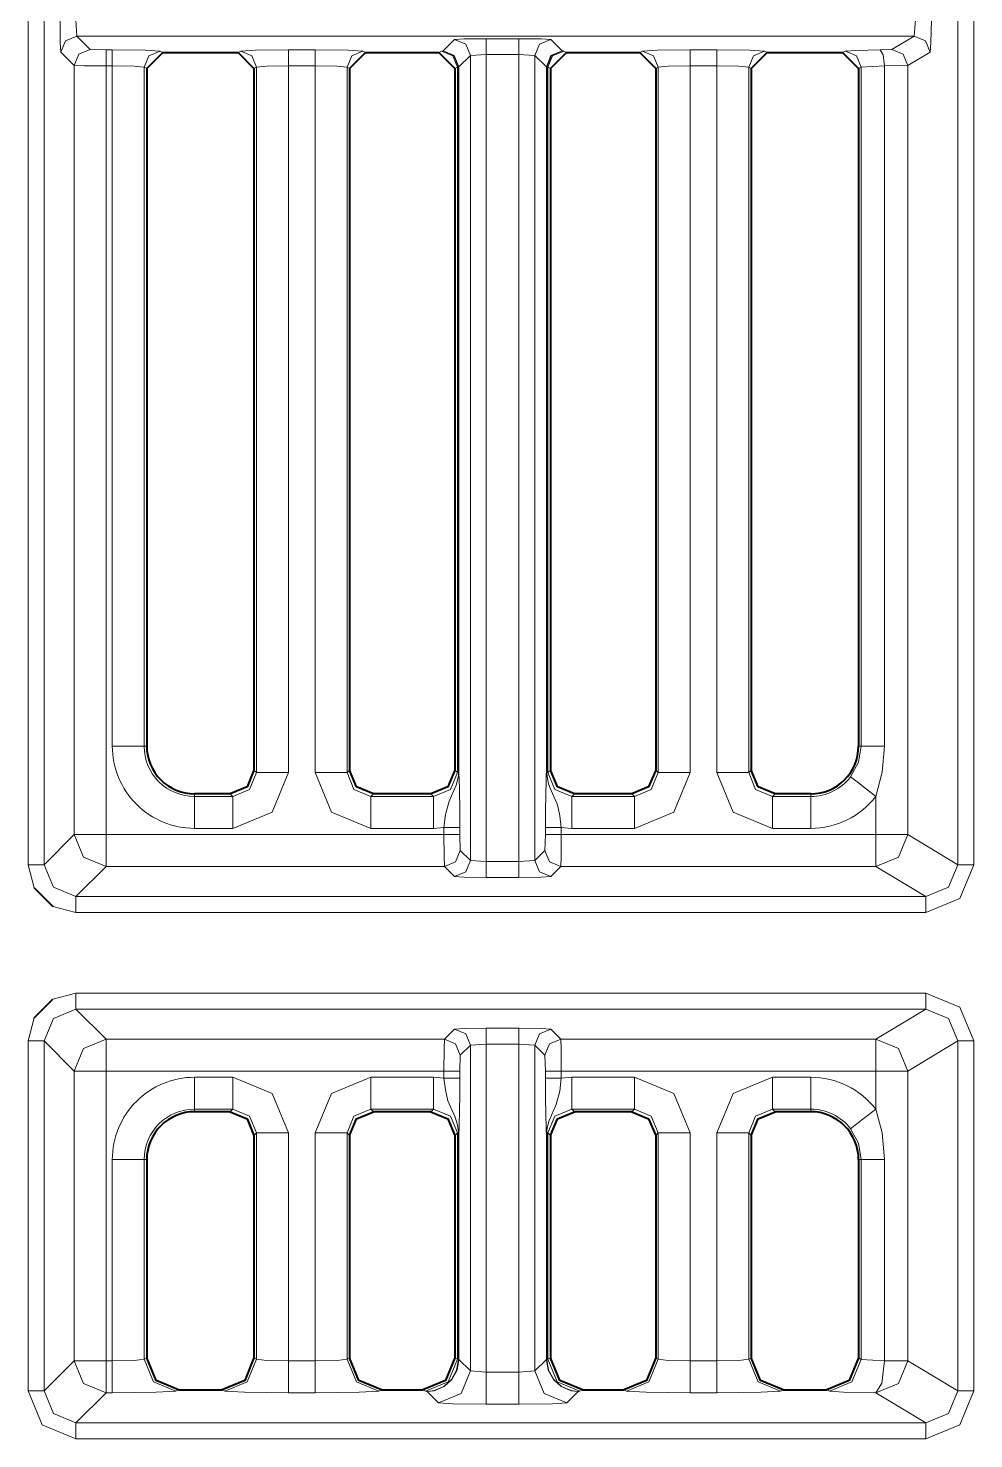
# Model space of a CAD drawing. Header units: millimetres. Extents: x 0 to 2941, y -405 to 1422.
# Drawn here: x 943.88 to 973.54, y 1128.45 to 1172.68 of the extents above; entities that cross this region are included whole.
import ezdxf

# ---------------------------------------------------------------- set-up
doc = ezdxf.new("R2010")
doc.units = ezdxf.units.MM
doc.layers.add('FINE', color=9, linetype='Continuous')
doc.layers.add('OUTLINE', color=7, linetype='Continuous')

msp = doc.modelspace()

# ---------------------------------------------------------------- linework, layer by layer
at = {"layer": 'FINE', "lineweight": 9}
for p, q in [((944.38, 1146.453), (944.38, 1201.178)), ((943.88, 1201.033), (943.88, 1146.453)), ((945.403, 1172.427), (945.378, 1172.928)), ((971.713, 1172.928), (971.671, 1172.427)), ((945.403, 1172.427), (971.671, 1172.427)), ((945.823, 1172.008), (945.403, 1172.427)), ((971.671, 1172.427), (970.97, 1172.008)), ((946.323, 1171.995), (945.823, 1172.008)), ((946.519, 1171.995), (946.323, 1171.995)), ((948.099, 1171.917), (948.016, 1171.958)), ((950.546, 1171.958), (950.463, 1171.917)), ((956.846, 1171.958), (956.764, 1171.917)), ((956.894, 1171.966), (956.846, 1171.958)), ((957.251, 1172.323), (956.894, 1171.966)), ((959.276, 1172.348), (958.251, 1172.348)), ((963.146, 1171.958), (963.064, 1171.917)), ((965.483, 1171.995), (964.643, 1171.995)), ((969.515, 1171.96), (969.429, 1171.917)), ((970.97, 1172.008), (970.606, 1171.995)), ((944.903, 1171.928), (945.323, 1171.508)), ((945.323, 1171.508), (945.323, 1147.397)), ((957.394, 1171.466), (957.751, 1171.823)), ((957.751, 1171.823), (958.251, 1171.849)), ((957.751, 1171.823), (957.751, 1146.582)), ((958.251, 1146.556), (958.251, 1171.849)), ((958.251, 1171.849), (959.276, 1171.849)), ((959.276, 1171.849), (959.276, 1146.556)), ((959.276, 1171.849), (959.776, 1171.823)), ((959.776, 1146.582), (959.776, 1171.823)), ((959.776, 1171.823), (960.134, 1171.466)), ((970.742, 1171.496), (971.47, 1171.508)), ((971.47, 1171.508), (972.17, 1171.928)), ((947.517, 1150.172), (947.517, 1171.458)), ((947.517, 1171.458), (947.599, 1171.417)), ((950.963, 1171.417), (951.045, 1171.458)), ((951.045, 1171.458), (951.045, 1149.34)), ((952.043, 1149.34), (952.043, 1171.495)), ((953.882, 1171.458), (953.963, 1171.417)), ((957.263, 1171.417), (957.345, 1171.458)), ((957.345, 1171.458), (957.377, 1171.466)), ((957.345, 1171.458), (957.345, 1149.34)), ((957.377, 1171.466), (957.377, 1149.34)), ((957.394, 1149.34), (957.394, 1171.466)), ((960.134, 1171.466), (960.134, 1149.34)), ((960.15, 1171.466), (960.182, 1171.458)), ((960.182, 1149.34), (960.182, 1171.458)), ((960.182, 1171.458), (960.263, 1171.417)), ((964.643, 1149.34), (964.643, 1171.495)), ((964.643, 1171.495), (965.483, 1171.495)), ((965.483, 1171.495), (965.483, 1149.34)), ((966.482, 1149.34), (966.482, 1171.458)), ((966.482, 1171.458), (966.564, 1171.417)), ((969.929, 1171.417), (970.015, 1171.46)), ((970.015, 1171.46), (970.742, 1171.496)), ((970.742, 1150.172), (970.742, 1171.496)), ((947.599, 1150.172), (947.517, 1150.172)), ((951.045, 1149.34), (950.963, 1149.421)), ((957.345, 1149.34), (957.263, 1149.421)), ((960.263, 1149.421), (960.182, 1149.34)), ((963.645, 1149.34), (963.564, 1149.421)), ((966.564, 1149.421), (966.482, 1149.34)), ((949.099, 1148.591), (949.099, 1148.673)), ((950.296, 1148.591), (949.099, 1148.591)), ((950.215, 1148.673), (950.296, 1148.591)), ((954.631, 1148.591), (954.712, 1148.673)), ((956.596, 1148.591), (954.631, 1148.591)), ((956.514, 1148.673), (956.596, 1148.591)), ((960.931, 1148.591), (961.013, 1148.673)), ((962.896, 1148.591), (960.931, 1148.591)), ((962.814, 1148.673), (962.896, 1148.591)), ((967.231, 1148.591), (967.313, 1148.673)), ((968.429, 1148.591), (967.231, 1148.591)), ((968.429, 1148.673), (968.429, 1148.591)), ((956.923, 1147.623), (956.923, 1147.397)), ((957.423, 1147.397), (957.423, 1147.623)), ((960.104, 1147.623), (960.104, 1147.397)), ((960.604, 1147.397), (960.604, 1147.623)), ((960.604, 1147.623), (960.931, 1147.592)), ((945.323, 1147.397), (944.38, 1146.453)), ((956.923, 1147.397), (946.323, 1147.397)), ((949.099, 1147.592), (950.296, 1147.592)), ((957.435, 1146.897), (957.423, 1147.397)), ((960.104, 1147.397), (960.091, 1146.897)), ((960.931, 1147.592), (962.896, 1147.592)), ((967.231, 1147.592), (968.429, 1147.592)), ((957.751, 1146.582), (957.435, 1146.897)), ((960.091, 1146.897), (959.776, 1146.582)), ((943.88, 1146.453), (944.068, 1145.726)), ((945.379, 1145.453), (946.323, 1146.397)), ((946.323, 1146.397), (956.936, 1146.397)), ((956.936, 1146.397), (957.251, 1146.082)), ((958.251, 1146.556), (957.751, 1146.582)), ((959.276, 1146.556), (958.251, 1146.556)), ((959.776, 1146.582), (959.276, 1146.556)), ((960.276, 1146.082), (960.591, 1146.397)), ((960.591, 1146.397), (970.471, 1146.397)), ((958.251, 1146.056), (959.276, 1146.056)), ((944.652, 1145.141), (945.379, 1144.954)), ((945.379, 1142.427), (944.652, 1142.239)), ((972.044, 1142.427), (945.379, 1142.427)), ((946.323, 1140.984), (945.379, 1141.927)), ((945.379, 1141.927), (972.044, 1141.927)), ((944.068, 1141.655), (943.88, 1140.928)), ((956.936, 1140.984), (946.323, 1140.984)), ((957.251, 1141.299), (956.936, 1140.984)), ((960.591, 1140.984), (960.276, 1141.299)), ((943.88, 1140.928), (943.88, 1129.953)), ((944.38, 1140.928), (945.323, 1139.984)), ((944.38, 1129.953), (944.38, 1140.928)), ((957.435, 1140.484), (957.751, 1140.799)), ((957.751, 1140.799), (958.251, 1140.825)), ((957.751, 1140.799), (957.751, 1130.581)), ((959.276, 1140.825), (959.776, 1140.799)), ((959.776, 1130.581), (959.776, 1140.799)), ((973.544, 1129.952), (973.544, 1140.928)), ((957.423, 1139.984), (957.435, 1140.484)), ((945.323, 1139.984), (945.323, 1130.897)), ((946.323, 1130.897), (946.323, 1139.984)), ((946.323, 1139.984), (956.923, 1139.984)), ((950.296, 1139.788), (949.099, 1139.788)), ((956.596, 1139.788), (954.631, 1139.788)), ((956.923, 1139.758), (956.596, 1139.788)), ((956.923, 1139.984), (956.923, 1139.758)), ((957.423, 1139.758), (957.423, 1139.984)), ((960.104, 1139.984), (960.104, 1139.758)), ((960.931, 1139.788), (960.604, 1139.758)), ((962.896, 1139.788), (960.931, 1139.788)), ((968.429, 1139.788), (967.231, 1139.788)), ((970.471, 1139.984), (970.471, 1138.786)), ((971.47, 1130.897), (971.47, 1139.984)), ((949.099, 1138.708), (949.099, 1138.79)), ((954.712, 1138.708), (954.631, 1138.79)), ((954.631, 1138.79), (956.596, 1138.79)), ((956.596, 1138.79), (956.514, 1138.708)), ((961.013, 1138.708), (960.931, 1138.79)), ((960.931, 1138.79), (962.896, 1138.79)), ((962.896, 1138.79), (962.814, 1138.708)), ((967.313, 1138.708), (967.231, 1138.79)), ((967.231, 1138.79), (968.429, 1138.79)), ((968.429, 1138.79), (968.429, 1138.708)), ((950.963, 1137.96), (951.045, 1138.041)), ((952.043, 1130.897), (952.043, 1138.041)), ((953.882, 1138.041), (953.963, 1137.96)), ((953.882, 1130.946), (953.882, 1138.041)), ((957.263, 1137.96), (957.345, 1138.041)), ((957.345, 1138.041), (957.345, 1130.946)), ((957.377, 1138.041), (957.377, 1130.939)), ((957.394, 1130.939), (957.394, 1138.041)), ((960.134, 1138.041), (960.134, 1130.939)), ((960.15, 1130.939), (960.15, 1138.041)), ((960.182, 1138.041), (960.263, 1137.96)), ((960.182, 1130.946), (960.182, 1138.041)), ((963.564, 1137.96), (963.645, 1138.041)), ((963.645, 1138.041), (963.645, 1130.946)), ((964.643, 1130.897), (964.643, 1138.041)), ((946.519, 1137.208), (946.519, 1130.897)), ((969.929, 1137.208), (970.015, 1137.208)), ((970.015, 1137.208), (970.015, 1130.944)), ((945.323, 1130.897), (944.38, 1129.953)), ((946.519, 1130.897), (946.323, 1130.897)), ((947.599, 1130.987), (947.517, 1130.946)), ((953.963, 1130.987), (953.882, 1130.946)), ((957.345, 1130.946), (957.263, 1130.987)), ((957.377, 1130.935), (957.345, 1130.946)), ((957.377, 1130.939), (957.377, 1130.935)), ((957.394, 1130.939), (957.394, 1130.932)), ((957.751, 1130.581), (957.394, 1130.939)), ((960.134, 1130.939), (959.776, 1130.581)), ((960.134, 1130.939), (960.134, 1130.932)), ((960.182, 1130.946), (960.15, 1130.935)), ((960.15, 1130.935), (960.15, 1130.939)), ((960.263, 1130.987), (960.182, 1130.946)), ((963.645, 1130.946), (963.564, 1130.987)), ((965.483, 1130.897), (964.643, 1130.897)), ((966.564, 1130.987), (966.482, 1130.946)), ((970.015, 1130.944), (969.929, 1130.987)), ((970.742, 1130.897), (970.015, 1130.944)), ((973.044, 1129.952), (971.47, 1130.897)), ((958.251, 1130.543), (957.751, 1130.581)), ((959.776, 1130.581), (959.276, 1130.543)), ((948.516, 1129.947), (948.599, 1129.988)), ((954.881, 1129.947), (954.964, 1129.988)), ((956.264, 1129.988), (956.346, 1129.947)), ((956.346, 1129.947), (956.395, 1129.937)), ((956.395, 1129.937), (956.751, 1129.582)), ((961.181, 1129.947), (961.264, 1129.988)), ((962.564, 1129.988), (962.646, 1129.947)), ((967.481, 1129.947), (967.564, 1129.988)), ((968.929, 1129.988), (969.016, 1129.944)), ((945.379, 1128.953), (946.323, 1129.897)), ((946.323, 1129.897), (946.519, 1129.897)), ((952.043, 1129.897), (952.884, 1129.897)), ((958.251, 1129.543), (959.276, 1129.543)), ((964.643, 1129.897), (965.483, 1129.897)), ((945.379, 1128.453), (972.044, 1128.453))]:
    msp.add_line(p, q, dxfattribs=at)
for points in [[(973.544, 1146.452), (973.544, 1201.179), (973.105, 1202.238), (972.044, 1202.678)], [(971.47, 1200.234), (973.044, 1201.179), (973.044, 1146.452)], [(944.878, 1172.928), (944.885, 1172.23), (944.903, 1171.928)], [(972.17, 1171.928), (972.2, 1172.23), (972.213, 1172.928)], [(945.403, 1172.427), (945.05, 1172.281), (944.903, 1171.928)], [(971.671, 1172.427), (972.024, 1172.281), (972.17, 1171.928)], [(945.823, 1172.008), (945.47, 1171.861), (945.323, 1171.508)], [(946.323, 1171.995), (946.323, 1171.844), (946.323, 1171.495)], [(946.519, 1171.995), (946.519, 1171.844), (946.519, 1171.495)], [(948.016, 1171.958), (947.551, 1171.984), (946.519, 1171.995)], [(948.016, 1171.958), (947.664, 1171.811), (947.517, 1171.458)], [(952.884, 1171.995), (952.043, 1171.995), (951.011, 1171.984), (950.546, 1171.958)], [(951.045, 1171.458), (950.898, 1171.811), (950.546, 1171.958)], [(952.043, 1171.495), (952.043, 1171.844), (952.043, 1171.995)], [(952.884, 1171.495), (952.884, 1171.844), (952.884, 1171.995)], [(954.464, 1171.917), (954.382, 1171.958), (953.916, 1171.984), (952.884, 1171.995)], [(953.882, 1171.458), (954.029, 1171.811), (954.382, 1171.958)], [(957.345, 1171.458), (957.198, 1171.811), (956.846, 1171.958)], [(957.377, 1171.466), (957.234, 1171.818), (956.894, 1171.966)], [(957.394, 1171.466), (957.247, 1171.819), (956.894, 1171.966)], [(958.251, 1172.348), (957.553, 1172.341), (957.251, 1172.323)], [(957.751, 1171.823), (957.604, 1172.177), (957.251, 1172.323)], [(958.251, 1171.849), (958.251, 1172.198), (958.251, 1172.348)], [(959.276, 1171.849), (959.276, 1172.198), (959.276, 1172.348)], [(960.633, 1171.966), (960.276, 1172.323), (959.974, 1172.341), (959.276, 1172.348)], [(959.776, 1171.823), (959.923, 1172.177), (960.276, 1172.323)], [(960.134, 1171.466), (960.28, 1171.819), (960.633, 1171.966)], [(960.15, 1171.466), (960.293, 1171.818), (960.633, 1171.966)], [(960.182, 1171.458), (960.329, 1171.811), (960.681, 1171.958)], [(960.764, 1171.917), (960.681, 1171.958), (960.633, 1171.966)], [(964.643, 1171.995), (963.611, 1171.984), (963.146, 1171.958)], [(963.645, 1171.458), (963.498, 1171.811), (963.146, 1171.958)], [(964.643, 1171.495), (964.643, 1171.844), (964.643, 1171.995)], [(965.483, 1171.495), (965.483, 1171.844), (965.483, 1171.995)], [(967.064, 1171.917), (966.981, 1171.958), (966.516, 1171.984), (965.483, 1171.995)], [(966.482, 1171.458), (966.629, 1171.811), (966.981, 1171.958)], [(970.606, 1171.995), (969.841, 1171.982), (969.515, 1171.96)], [(969.515, 1171.96), (969.868, 1171.813), (970.015, 1171.46)], [(970.606, 1171.995), (970.701, 1171.845), (970.742, 1171.496)], [(970.97, 1172.008), (971.323, 1171.861), (971.47, 1171.508)], [(945.323, 1171.508), (945.625, 1171.499), (946.323, 1171.495)], [(973.044, 1146.452), (971.47, 1147.397), (971.47, 1171.508)], [(946.323, 1147.397), (946.323, 1171.495), (946.519, 1171.495)], [(946.519, 1171.495), (947.207, 1171.484), (947.517, 1171.458)], [(951.045, 1171.458), (951.355, 1171.484), (952.043, 1171.495)], [(952.043, 1171.495), (952.884, 1171.495), (952.884, 1149.34), (953.395, 1148.104), (954.631, 1147.592)], [(952.884, 1171.495), (953.572, 1171.484), (953.882, 1171.458)], [(953.963, 1149.421), (953.882, 1149.34), (953.882, 1171.458)], [(957.377, 1171.466), (957.389, 1171.466), (957.394, 1171.466)], [(960.134, 1171.466), (960.138, 1171.466), (960.15, 1171.466)], [(960.182, 1149.34), (960.171, 1149.34), (960.15, 1149.34), (960.15, 1171.466)], [(963.564, 1171.417), (963.645, 1171.458), (963.645, 1149.34)], [(963.645, 1171.458), (963.955, 1171.484), (964.643, 1171.495)], [(965.483, 1171.495), (966.172, 1171.484), (966.482, 1171.458)], [(970.015, 1171.46), (970.015, 1150.172), (969.929, 1150.172)], [(946.519, 1150.172), (947.207, 1150.172), (947.517, 1150.172)], [(970.015, 1150.172), (969.931, 1149.669), (969.68, 1149.205)], [(970.015, 1150.172), (970.232, 1150.172), (970.742, 1150.172)], [(970.471, 1148.595), (970.674, 1149.352), (970.742, 1150.172)], [(951.045, 1149.34), (950.827, 1148.809), (950.296, 1148.591)], [(950.296, 1147.592), (951.532, 1148.104), (952.043, 1149.34)], [(951.045, 1149.34), (951.355, 1149.34), (952.043, 1149.34)], [(953.882, 1149.34), (953.572, 1149.34), (952.884, 1149.34)], [(954.631, 1148.591), (954.1, 1148.809), (953.882, 1149.34)], [(957.377, 1149.34), (957.356, 1149.34), (957.345, 1149.34), (957.127, 1148.809), (956.596, 1148.591)], [(957.377, 1149.34), (957.375, 1149.27), (957.366, 1149.183), (957.306, 1148.943), (957.084, 1148.443), (956.973, 1148.03), (956.923, 1147.623)], [(957.377, 1149.34), (957.389, 1149.34), (957.394, 1149.34)], [(957.423, 1147.623), (957.42, 1148.215), (957.41, 1148.763), (957.397, 1149.171), (957.394, 1149.279), (957.394, 1149.313), (957.394, 1149.34)], [(960.134, 1149.34), (960.134, 1149.328), (960.133, 1149.3), (960.132, 1149.241), (960.13, 1149.192), (960.128, 1149.118), (960.114, 1148.624), (960.107, 1148.153), (960.104, 1147.623)], [(960.15, 1149.34), (960.138, 1149.34), (960.134, 1149.34)], [(960.604, 1147.623), (960.561, 1147.987), (960.483, 1148.33), (960.258, 1148.848), (960.207, 1148.985), (960.178, 1149.091), (960.155, 1149.237), (960.15, 1149.307), (960.15, 1149.34)], [(960.931, 1148.591), (960.4, 1148.809), (960.182, 1149.34)], [(963.645, 1149.34), (963.427, 1148.809), (962.896, 1148.591)], [(962.896, 1147.592), (964.132, 1148.104), (964.643, 1149.34)], [(964.643, 1149.34), (963.955, 1149.34), (963.645, 1149.34)], [(966.482, 1149.34), (966.172, 1149.34), (965.483, 1149.34)], [(965.483, 1149.34), (965.995, 1148.104), (967.231, 1147.592)], [(967.231, 1148.591), (966.7, 1148.809), (966.482, 1149.34)], [(969.68, 1149.205), (969.926, 1149.015), (970.471, 1148.595)], [(949.099, 1147.592), (949.099, 1148.281), (949.099, 1148.591)], [(950.296, 1147.592), (950.296, 1148.281), (950.296, 1148.591)], [(954.631, 1147.592), (954.631, 1148.281), (954.631, 1148.591)], [(956.596, 1147.592), (956.596, 1148.281), (956.596, 1148.591)], [(970.471, 1148.595), (970.471, 1147.397), (960.604, 1147.397)], [(960.931, 1147.592), (960.931, 1148.281), (960.931, 1148.591)], [(962.896, 1147.592), (962.896, 1148.281), (962.896, 1148.591)], [(967.231, 1148.591), (967.231, 1148.281), (967.231, 1147.592)], [(968.429, 1148.591), (968.429, 1148.281), (968.429, 1147.592)], [(954.631, 1147.592), (956.596, 1147.592), (956.923, 1147.623)], [(956.923, 1147.623), (957.272, 1147.623), (957.423, 1147.623)], [(960.604, 1147.623), (960.255, 1147.623), (960.104, 1147.623)], [(945.323, 1147.397), (945.625, 1147.397), (946.323, 1147.397)], [(945.323, 1147.397), (945.616, 1146.69), (946.323, 1146.397)], [(946.323, 1146.397), (946.323, 1146.699), (946.323, 1147.397)], [(956.923, 1147.397), (957.272, 1147.397), (957.423, 1147.397)], [(956.923, 1147.397), (956.927, 1146.699), (956.936, 1146.397)], [(960.604, 1147.397), (960.255, 1147.397), (960.104, 1147.397)], [(960.591, 1146.397), (960.6, 1146.699), (960.604, 1147.397)], [(970.471, 1146.397), (970.471, 1146.699), (970.471, 1147.397)], [(971.47, 1147.397), (971.162, 1147.397), (970.471, 1147.397)], [(970.471, 1146.397), (971.177, 1146.69), (971.47, 1147.397)], [(956.936, 1146.397), (957.289, 1146.544), (957.435, 1146.897)], [(960.591, 1146.397), (960.238, 1146.544), (960.091, 1146.897)], [(944.38, 1146.453), (944.229, 1146.453), (943.88, 1146.453)], [(945.379, 1145.453), (944.672, 1145.746), (944.38, 1146.453)], [(945.379, 1144.954), (972.044, 1144.954), (973.105, 1145.392), (973.544, 1146.452)], [(970.471, 1146.397), (972.044, 1145.453), (945.379, 1145.453)], [(957.251, 1146.082), (957.604, 1146.228), (957.751, 1146.582)], [(958.251, 1146.056), (958.251, 1146.207), (958.251, 1146.556)], [(959.276, 1146.056), (959.276, 1146.207), (959.276, 1146.556)], [(960.276, 1146.082), (959.923, 1146.228), (959.776, 1146.582)], [(973.044, 1146.452), (972.752, 1145.746), (972.044, 1145.453)], [(973.544, 1146.452), (973.198, 1146.452), (973.044, 1146.452)], [(957.251, 1146.082), (957.553, 1146.064), (958.251, 1146.056)], [(959.276, 1146.056), (959.974, 1146.064), (960.276, 1146.082)], [(945.379, 1144.954), (945.379, 1145.303), (945.379, 1145.453)], [(972.044, 1144.954), (972.044, 1145.303), (972.044, 1145.453)], [(945.379, 1142.427), (945.379, 1142.078), (945.379, 1141.927)], [(972.044, 1142.427), (972.044, 1142.078), (972.044, 1141.927)], [(973.544, 1140.928), (973.105, 1141.988), (972.044, 1142.427)], [(944.38, 1140.928), (944.672, 1141.635), (945.379, 1141.927)], [(972.044, 1141.927), (970.471, 1140.984), (960.591, 1140.984)], [(972.044, 1141.927), (972.752, 1141.635), (973.044, 1140.928)], [(946.323, 1140.984), (945.616, 1140.691), (945.323, 1139.984)], [(946.323, 1139.984), (946.323, 1140.682), (946.323, 1140.984)], [(956.936, 1140.984), (956.927, 1140.682), (956.923, 1139.984)], [(956.936, 1140.984), (957.289, 1140.837), (957.435, 1140.484)], [(959.276, 1141.324), (958.251, 1141.324), (957.553, 1141.317), (957.251, 1141.299)], [(957.251, 1141.299), (957.604, 1141.152), (957.751, 1140.799)], [(958.251, 1141.324), (958.251, 1141.174), (958.251, 1140.825)], [(959.276, 1141.324), (959.276, 1141.174), (959.276, 1140.825)], [(960.276, 1141.299), (959.974, 1141.317), (959.276, 1141.324)], [(959.776, 1140.799), (959.923, 1141.152), (960.276, 1141.299)], [(960.091, 1140.484), (960.238, 1140.837), (960.591, 1140.984)], [(960.604, 1139.984), (960.6, 1140.682), (960.591, 1140.984)], [(970.471, 1139.984), (970.471, 1140.682), (970.471, 1140.984)], [(971.47, 1139.984), (971.177, 1140.691), (970.471, 1140.984)], [(944.38, 1140.928), (944.229, 1140.928), (943.88, 1140.928)], [(959.776, 1140.799), (960.091, 1140.484), (960.104, 1139.984)], [(971.47, 1139.984), (973.044, 1140.928), (973.044, 1129.952)], [(973.544, 1140.928), (973.198, 1140.928), (973.044, 1140.928)], [(946.323, 1139.984), (945.625, 1139.984), (945.323, 1139.984)], [(949.099, 1139.788), (949.099, 1139.1), (949.099, 1138.79)], [(950.296, 1138.79), (950.296, 1139.1), (950.296, 1139.788)], [(952.043, 1138.041), (951.532, 1139.277), (950.296, 1139.788)], [(954.631, 1139.788), (953.395, 1139.277), (952.884, 1138.041)], [(954.631, 1138.79), (954.631, 1139.1), (954.631, 1139.788)], [(956.596, 1138.79), (956.596, 1139.1), (956.596, 1139.788)], [(956.923, 1139.984), (957.272, 1139.984), (957.423, 1139.984)], [(956.923, 1139.758), (957.272, 1139.758), (957.423, 1139.758)], [(956.923, 1139.758), (956.966, 1139.394), (957.044, 1139.051), (957.269, 1138.533), (957.32, 1138.396), (957.349, 1138.289), (957.372, 1138.144), (957.376, 1138.074), (957.377, 1138.041)], [(957.394, 1138.041), (957.394, 1138.054), (957.394, 1138.081), (957.395, 1138.14), (957.397, 1138.189), (957.399, 1138.263), (957.414, 1138.757), (957.42, 1139.227), (957.423, 1139.758)], [(960.104, 1139.984), (960.255, 1139.984), (960.604, 1139.984)], [(960.104, 1139.758), (960.255, 1139.758), (960.604, 1139.758)], [(960.104, 1139.758), (960.107, 1139.166), (960.117, 1138.618), (960.13, 1138.21), (960.133, 1138.102), (960.133, 1138.068), (960.134, 1138.041)], [(960.15, 1138.041), (960.152, 1138.111), (960.161, 1138.198), (960.221, 1138.437), (960.443, 1138.937), (960.554, 1139.351), (960.604, 1139.758)], [(960.604, 1139.758), (960.604, 1139.984), (970.471, 1139.984)], [(960.931, 1138.79), (960.931, 1139.1), (960.931, 1139.788)], [(962.896, 1138.79), (962.896, 1139.1), (962.896, 1139.788)], [(964.643, 1138.041), (964.132, 1139.277), (962.896, 1139.788)], [(967.231, 1139.788), (965.995, 1139.277), (965.483, 1138.041), (965.483, 1130.897)], [(967.231, 1139.788), (967.231, 1139.1), (967.231, 1138.79)], [(968.429, 1139.788), (968.429, 1139.1), (968.429, 1138.79)], [(970.471, 1139.984), (971.162, 1139.984), (971.47, 1139.984)], [(949.099, 1138.79), (950.296, 1138.79), (950.215, 1138.708)], [(950.296, 1138.79), (950.827, 1138.572), (951.045, 1138.041)], [(953.882, 1138.041), (954.1, 1138.572), (954.631, 1138.79)], [(956.596, 1138.79), (957.127, 1138.572), (957.345, 1138.041)], [(960.182, 1138.041), (960.4, 1138.572), (960.931, 1138.79)], [(962.896, 1138.79), (963.427, 1138.572), (963.645, 1138.041)], [(966.482, 1138.041), (966.7, 1138.572), (967.231, 1138.79)], [(970.471, 1138.786), (969.926, 1138.365), (969.68, 1138.176)], [(970.742, 1130.897), (970.742, 1137.208), (970.671, 1138.044), (970.471, 1138.786)], [(951.045, 1138.041), (951.045, 1130.946), (950.963, 1130.987)], [(951.045, 1138.041), (951.355, 1138.041), (952.043, 1138.041)], [(952.884, 1138.041), (952.884, 1130.897), (952.043, 1130.897)], [(953.882, 1138.041), (953.572, 1138.041), (952.884, 1138.041)], [(957.377, 1138.041), (957.356, 1138.041), (957.345, 1138.041)], [(957.377, 1138.041), (957.389, 1138.041), (957.394, 1138.041)], [(960.134, 1138.041), (960.138, 1138.041), (960.15, 1138.041)], [(960.182, 1138.041), (960.171, 1138.041), (960.15, 1138.041)], [(964.643, 1138.041), (963.955, 1138.041), (963.645, 1138.041)], [(965.483, 1138.041), (966.172, 1138.041), (966.482, 1138.041)], [(966.482, 1130.946), (966.482, 1138.041), (966.564, 1137.96)], [(969.68, 1138.176), (969.927, 1137.721), (970.015, 1137.208)], [(946.519, 1137.208), (947.207, 1137.208), (947.517, 1137.208)], [(947.517, 1130.946), (947.517, 1137.208), (947.599, 1137.208)], [(970.742, 1137.208), (970.232, 1137.208), (970.015, 1137.208)], [(945.323, 1130.897), (945.616, 1130.19), (946.323, 1129.897)], [(946.323, 1130.897), (945.625, 1130.897), (945.323, 1130.897)], [(946.323, 1130.897), (946.323, 1130.199), (946.323, 1129.897)], [(947.517, 1130.946), (947.207, 1130.911), (946.519, 1130.897)], [(946.519, 1130.897), (946.519, 1130.199), (946.519, 1129.897)], [(947.517, 1130.946), (947.81, 1130.24), (948.516, 1129.947)], [(951.045, 1130.946), (950.752, 1130.24), (950.046, 1129.947)], [(952.043, 1130.897), (951.355, 1130.911), (951.045, 1130.946)], [(952.043, 1130.897), (952.043, 1130.199), (952.043, 1129.897)], [(953.882, 1130.946), (953.572, 1130.911), (952.884, 1130.897)], [(952.884, 1130.897), (952.884, 1130.199), (952.884, 1129.897)], [(953.882, 1130.946), (954.175, 1130.24), (954.881, 1129.947)], [(957.345, 1130.946), (957.052, 1130.24), (956.346, 1129.947)], [(957.377, 1130.935), (957.32, 1130.606), (957.161, 1130.314), (956.916, 1130.091), (956.611, 1129.963), (956.419, 1129.938), (956.395, 1129.937)], [(957.394, 1130.932), (957.336, 1130.603), (957.173, 1130.312), (956.924, 1130.09), (956.613, 1129.962), (956.419, 1129.938), (956.395, 1129.937)], [(957.394, 1130.939), (957.389, 1130.939), (957.377, 1130.939)], [(957.377, 1130.935), (957.389, 1130.934), (957.394, 1130.932)], [(960.15, 1130.939), (960.138, 1130.939), (960.134, 1130.939)], [(960.15, 1130.935), (960.138, 1130.934), (960.134, 1130.932)], [(960.134, 1130.932), (960.191, 1130.603), (960.354, 1130.312), (960.603, 1130.09), (960.914, 1129.962), (961.108, 1129.938), (961.132, 1129.937)], [(960.15, 1130.935), (960.207, 1130.606), (960.366, 1130.314), (960.611, 1130.091), (960.917, 1129.963), (961.108, 1129.938), (961.132, 1129.937)], [(960.182, 1130.946), (960.475, 1130.24), (961.181, 1129.947)], [(963.645, 1130.946), (963.352, 1130.24), (962.646, 1129.947)], [(964.643, 1130.897), (963.955, 1130.911), (963.645, 1130.946)], [(964.643, 1130.897), (964.643, 1130.199), (964.643, 1129.897)], [(966.482, 1130.946), (966.172, 1130.911), (965.483, 1130.897)], [(965.483, 1130.897), (965.483, 1130.199), (965.483, 1129.897)], [(966.482, 1130.946), (966.775, 1130.24), (967.481, 1129.947)], [(969.016, 1129.944), (969.722, 1130.238), (970.015, 1130.944)], [(970.471, 1129.897), (970.66, 1130.198), (970.742, 1130.897)], [(970.471, 1129.897), (971.177, 1130.19), (971.47, 1130.897)], [(971.47, 1130.897), (971.255, 1130.897), (970.742, 1130.897)], [(957.751, 1130.581), (957.458, 1129.875), (956.751, 1129.582)], [(958.251, 1130.543), (958.251, 1129.845), (958.251, 1129.543)], [(959.276, 1130.543), (959.276, 1129.845), (959.276, 1129.543)], [(959.776, 1130.581), (960.069, 1129.875), (960.776, 1129.582)], [(944.38, 1129.953), (944.229, 1129.953), (943.88, 1129.953)], [(943.88, 1129.953), (944.319, 1128.893), (945.379, 1128.453)], [(944.38, 1129.953), (944.672, 1129.246), (945.379, 1128.953)], [(946.519, 1129.897), (947.895, 1129.911), (948.516, 1129.947)], [(949.963, 1129.988), (950.046, 1129.947), (950.667, 1129.911), (952.043, 1129.897)], [(952.884, 1129.897), (954.26, 1129.911), (954.881, 1129.947)], [(960.776, 1129.582), (961.132, 1129.937), (961.181, 1129.947)], [(962.646, 1129.947), (963.267, 1129.911), (964.643, 1129.897)], [(965.483, 1129.897), (966.86, 1129.911), (967.481, 1129.947)], [(969.016, 1129.944), (969.451, 1129.915), (970.471, 1129.897)], [(972.044, 1128.953), (972.752, 1129.246), (973.044, 1129.952)], [(972.044, 1128.453), (973.105, 1128.892), (973.544, 1129.952)], [(973.544, 1129.952), (973.198, 1129.952), (973.044, 1129.952)], [(970.471, 1129.897), (972.044, 1128.953), (945.379, 1128.953)], [(956.751, 1129.582), (957.204, 1129.554), (958.251, 1129.543)], [(959.276, 1129.543), (960.323, 1129.554), (960.776, 1129.582)], [(945.379, 1128.453), (945.379, 1128.802), (945.379, 1128.953)], [(972.044, 1128.953), (972.044, 1128.802), (972.044, 1128.453)]]:
    msp.add_lwpolyline(points, dxfattribs=at)
for points in [[(946.519, 1171.495), (946.519, 1150.172, 0.414223), (949.099, 1147.592)], [(947.517, 1150.172, 0.414245), (949.099, 1148.591)], [(968.429, 1148.591, 0.232249), (969.68, 1149.205)], [(968.429, 1147.592, 0.232236), (970.471, 1148.595)], [(949.099, 1139.788, 0.414223), (946.519, 1137.208)], [(970.471, 1138.786, 0.232206), (968.429, 1139.788)], [(949.099, 1138.79, 0.414182), (947.517, 1137.208)], [(969.68, 1138.175, 0.232385), (968.429, 1138.79)]]:
    msp.add_lwpolyline(points, format="xyb", dxfattribs=at)
msp.add_lwpolyline([(958.251, 1140.825), (959.276, 1140.825), (959.276, 1130.543), (958.251, 1130.543)], close=True, dxfattribs=at)
at = {"layer": 'OUTLINE', "lineweight": 40}
for p, q in [((947.599, 1171.417), (948.099, 1171.917)), ((948.099, 1171.917), (950.463, 1171.917)), ((950.463, 1171.917), (950.963, 1171.417)), ((953.963, 1171.417), (954.464, 1171.917)), ((954.464, 1171.917), (956.764, 1171.917)), ((956.764, 1171.917), (957.263, 1171.417)), ((960.263, 1171.417), (960.764, 1171.917)), ((960.764, 1171.917), (963.064, 1171.917)), ((963.064, 1171.917), (963.564, 1171.417)), ((966.564, 1171.417), (967.064, 1171.917)), ((967.064, 1171.917), (969.429, 1171.917)), ((969.429, 1171.917), (969.929, 1171.417)), ((947.599, 1171.417), (947.599, 1150.172)), ((950.963, 1171.417), (950.963, 1149.421)), ((953.963, 1171.417), (953.963, 1149.421)), ((957.263, 1171.417), (957.263, 1149.421)), ((960.263, 1171.417), (960.263, 1149.421)), ((963.564, 1171.417), (963.564, 1149.421)), ((966.564, 1171.417), (966.564, 1149.421)), ((969.929, 1171.417), (969.929, 1150.172)), ((950.215, 1148.673), (949.099, 1148.673)), ((956.514, 1148.673), (954.712, 1148.673)), ((968.429, 1148.673), (967.313, 1148.673)), ((944.068, 1145.726), (944.652, 1145.141)), ((944.068, 1141.655), (944.652, 1142.239)), ((950.215, 1138.708), (949.099, 1138.708)), ((956.514, 1138.708), (954.712, 1138.708)), ((962.814, 1138.708), (961.013, 1138.708)), ((968.429, 1138.708), (967.313, 1138.708)), ((950.963, 1137.96), (950.963, 1130.987)), ((953.963, 1137.96), (953.963, 1130.987)), ((957.263, 1137.96), (957.263, 1130.987)), ((960.263, 1137.96), (960.263, 1130.987)), ((963.564, 1137.96), (963.564, 1130.987)), ((966.564, 1137.96), (966.564, 1130.987)), ((947.599, 1137.208), (947.599, 1130.987)), ((969.929, 1137.208), (969.929, 1130.987)), ((948.599, 1129.988), (949.963, 1129.988)), ((954.964, 1129.988), (956.264, 1129.988)), ((961.264, 1129.988), (962.564, 1129.988)), ((967.564, 1129.988), (968.929, 1129.988))]:
    msp.add_line(p, q, dxfattribs=at)
for points in [[(947.599, 1150.172, 0.414214), (949.099, 1148.672)], [(968.429, 1148.672, 0.414197), (969.929, 1150.172)], [(949.099, 1138.708, 0.414214), (947.599, 1137.208)], [(969.929, 1137.208, 0.41423), (968.429, 1138.708)]]:
    msp.add_lwpolyline(points, format="xyb", dxfattribs=at)
for points in [[(950.963, 1149.421), (950.744, 1148.892), (950.215, 1148.673)], [(954.712, 1148.673), (954.183, 1148.892), (953.963, 1149.421)], [(957.263, 1149.421), (957.044, 1148.892), (956.514, 1148.673)], [(962.814, 1148.673), (961.013, 1148.673), (960.483, 1148.892), (960.263, 1149.421)], [(963.564, 1149.421), (963.344, 1148.892), (962.814, 1148.673)], [(967.313, 1148.673), (966.783, 1148.892), (966.564, 1149.421)], [(950.215, 1138.708), (950.744, 1138.489), (950.963, 1137.96)], [(953.963, 1137.96), (954.183, 1138.489), (954.712, 1138.708)], [(956.514, 1138.708), (957.044, 1138.489), (957.263, 1137.96)], [(960.263, 1137.96), (960.483, 1138.489), (961.013, 1138.708)], [(962.814, 1138.708), (963.344, 1138.489), (963.564, 1137.96)], [(966.564, 1137.96), (966.783, 1138.489), (967.313, 1138.708)], [(948.599, 1129.988), (947.891, 1130.28), (947.599, 1130.987)], [(950.963, 1130.987), (950.671, 1130.28), (949.963, 1129.988)], [(954.964, 1129.988), (954.256, 1130.28), (953.963, 1130.987)], [(957.263, 1130.987), (956.971, 1130.28), (956.264, 1129.988)], [(961.264, 1129.988), (960.556, 1130.28), (960.263, 1130.987)], [(963.564, 1130.987), (963.271, 1130.28), (962.564, 1129.988)], [(967.564, 1129.988), (966.856, 1130.28), (966.564, 1130.987)], [(969.929, 1130.987), (969.637, 1130.28), (968.929, 1129.988)]]:
    msp.add_lwpolyline(points, dxfattribs=at)

doc.saveas('drawing.dxf')
